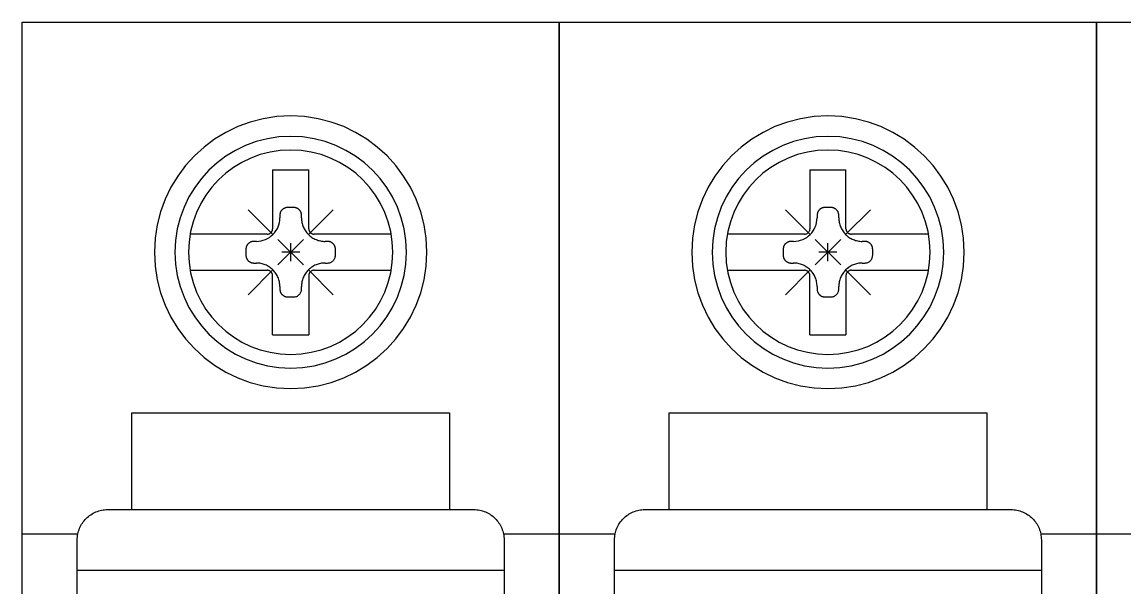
# Model space of a CAD drawing. Header units: millimetres. Extents: x 11116 to 13202, y 85802 to 88728.
# Drawn here: x 12200.18 to 12237.08, y 87220.24 to 87239.16 of the extents above; entities that cross this region are included whole.
import ezdxf

# ---------------------------------------------------------------- set-up
doc = ezdxf.new("R2010")
doc.units = ezdxf.units.MM
doc.styles.add('hwBorder', font='Cambria.ttf')

# ---------------------------------------------------------------- blocks, each defined once
blk = doc.blocks.new('*U2')
for points in [[(340.151, 40.711), (340.151, 120.193), (358.123, 120.193), (358.123, 40.711), (340.151, 40.711)], [(358.123, 40.711), (358.123, 120.193), (376.095, 120.193), (376.095, 40.711), (358.123, 40.711)], [(376.095, 40.711), (376.095, 120.193), (394.067, 120.193), (394.067, 40.711), (376.095, 40.711)], [(353.694, 112.497), (353.694, 112.497), (353.67, 112.963), (353.601, 113.416), (353.489, 113.853), (353.336, 114.271), (353.144, 114.669), (352.915, 115.045), (352.653, 115.396), (352.359, 115.719), (352.035, 116.014), (351.685, 116.276), (351.309, 116.504), (350.911, 116.696), (350.492, 116.849), (350.056, 116.961), (349.603, 117.03), (349.137, 117.054), (349.137, 117.054), (348.671, 117.03), (348.219, 116.961), (347.782, 116.849), (347.364, 116.696), (346.965, 116.504), (346.59, 116.276), (346.239, 116.014), (345.916, 115.719), (345.621, 115.396), (345.359, 115.045), (345.131, 114.67), (344.939, 114.271), (344.786, 113.853), (344.674, 113.416), (344.604, 112.964), (344.581, 112.498), (344.581, 112.498), (344.604, 112.032), (344.673, 111.579), (344.786, 111.143), (344.939, 110.724), (345.131, 110.326), (345.359, 109.95), (345.621, 109.6), (345.915, 109.276), (346.239, 108.982), (346.59, 108.72), (346.965, 108.491), (347.364, 108.299), (347.782, 108.146), (348.219, 108.034), (348.671, 107.965), (349.137, 107.941), (349.137, 107.941), (349.603, 107.965), (350.055, 108.034), (350.492, 108.146), (350.911, 108.299), (351.309, 108.491), (351.685, 108.72), (352.035, 108.982), (352.359, 109.276), (352.653, 109.599), (352.915, 109.95), (353.144, 110.326), (353.336, 110.724), (353.489, 111.143), (353.601, 111.579), (353.67, 112.032), (353.694, 112.497)], [(371.666, 112.497), (371.666, 112.497), (371.642, 112.963), (371.573, 113.416), (371.461, 113.853), (371.308, 114.271), (371.116, 114.669), (370.887, 115.045), (370.625, 115.396), (370.331, 115.719), (370.007, 116.014), (369.657, 116.276), (369.281, 116.504), (368.883, 116.696), (368.464, 116.849), (368.028, 116.961), (367.575, 117.03), (367.109, 117.054), (367.109, 117.054), (366.643, 117.03), (366.191, 116.961), (365.754, 116.849), (365.336, 116.696), (364.937, 116.504), (364.562, 116.276), (364.211, 116.014), (363.888, 115.719), (363.593, 115.396), (363.331, 115.045), (363.103, 114.67), (362.911, 114.271), (362.758, 113.853), (362.646, 113.416), (362.576, 112.964), (362.553, 112.498), (362.553, 112.498), (362.576, 112.032), (362.645, 111.579), (362.758, 111.143), (362.911, 110.724), (363.103, 110.326), (363.331, 109.95), (363.593, 109.6), (363.887, 109.276), (364.211, 108.982), (364.562, 108.72), (364.937, 108.491), (365.336, 108.299), (365.754, 108.146), (366.191, 108.034), (366.643, 107.965), (367.109, 107.941), (367.109, 107.941), (367.575, 107.965), (368.027, 108.034), (368.464, 108.146), (368.883, 108.299), (369.281, 108.491), (369.657, 108.72), (370.007, 108.982), (370.331, 109.276), (370.625, 109.599), (370.887, 109.95), (371.116, 110.326), (371.308, 110.724), (371.461, 111.143), (371.573, 111.579), (371.642, 112.032), (371.666, 112.497)], [(353.01, 112.497), (353.01, 112.497), (352.99, 112.894), (352.931, 113.278), (352.836, 113.649), (352.706, 114.005), (352.543, 114.344), (352.349, 114.663), (352.126, 114.961), (351.876, 115.236), (351.601, 115.486), (351.302, 115.709), (350.983, 115.903), (350.645, 116.066), (350.289, 116.196), (349.918, 116.292), (349.533, 116.35), (349.137, 116.37), (349.137, 116.37), (348.741, 116.35), (348.357, 116.292), (347.986, 116.196), (347.63, 116.066), (347.291, 115.903), (346.972, 115.709), (346.674, 115.486), (346.399, 115.236), (346.149, 114.961), (345.926, 114.663), (345.732, 114.344), (345.569, 114.005), (345.438, 113.649), (345.343, 113.278), (345.284, 112.894), (345.265, 112.497), (345.265, 112.497), (345.284, 112.102), (345.343, 111.717), (345.438, 111.346), (345.569, 110.99), (345.732, 110.652), (345.926, 110.332), (346.149, 110.034), (346.399, 109.759), (346.674, 109.509), (346.972, 109.286), (347.291, 109.092), (347.63, 108.929), (347.986, 108.799), (348.357, 108.703), (348.741, 108.645), (349.137, 108.625), (349.137, 108.625), (349.533, 108.645), (349.918, 108.703), (350.289, 108.799), (350.645, 108.929), (350.983, 109.092), (351.302, 109.286), (351.601, 109.509), (351.876, 109.759), (352.126, 110.034), (352.349, 110.332), (352.543, 110.652), (352.706, 110.99), (352.836, 111.346), (352.931, 111.717), (352.99, 112.102), (353.01, 112.497)], [(370.982, 112.497), (370.982, 112.497), (370.962, 112.894), (370.903, 113.278), (370.808, 113.649), (370.678, 114.005), (370.515, 114.344), (370.321, 114.663), (370.098, 114.961), (369.848, 115.236), (369.573, 115.486), (369.274, 115.709), (368.955, 115.903), (368.617, 116.066), (368.261, 116.196), (367.89, 116.292), (367.505, 116.35), (367.109, 116.37), (367.109, 116.37), (366.713, 116.35), (366.329, 116.292), (365.958, 116.196), (365.602, 116.066), (365.263, 115.903), (364.944, 115.709), (364.646, 115.486), (364.371, 115.236), (364.121, 114.961), (363.898, 114.663), (363.704, 114.344), (363.541, 114.005), (363.41, 113.649), (363.315, 113.278), (363.256, 112.894), (363.237, 112.497), (363.237, 112.497), (363.256, 112.102), (363.315, 111.717), (363.41, 111.346), (363.541, 110.99), (363.704, 110.652), (363.898, 110.332), (364.121, 110.034), (364.371, 109.759), (364.646, 109.509), (364.944, 109.286), (365.263, 109.092), (365.602, 108.929), (365.958, 108.799), (366.329, 108.703), (366.713, 108.645), (367.109, 108.625), (367.109, 108.625), (367.505, 108.645), (367.89, 108.703), (368.261, 108.799), (368.617, 108.929), (368.955, 109.092), (369.274, 109.286), (369.573, 109.509), (369.848, 109.759), (370.098, 110.034), (370.321, 110.332), (370.515, 110.652), (370.678, 110.99), (370.808, 111.346), (370.903, 111.717), (370.962, 112.102), (370.982, 112.497)], [(352.555, 112.497), (352.555, 112.497), (352.537, 112.847), (352.485, 113.186), (352.401, 113.514), (352.286, 113.828), (352.142, 114.127), (351.971, 114.408), (351.774, 114.671), (351.554, 114.914), (351.311, 115.135), (351.048, 115.331), (350.766, 115.502), (350.467, 115.646), (350.153, 115.761), (349.826, 115.845), (349.487, 115.897), (349.137, 115.915), (349.137, 115.915), (348.788, 115.897), (348.448, 115.845), (348.121, 115.761), (347.807, 115.646), (347.508, 115.502), (347.227, 115.331), (346.963, 115.135), (346.721, 114.914), (346.5, 114.671), (346.304, 114.408), (346.132, 114.127), (345.989, 113.828), (345.874, 113.514), (345.79, 113.186), (345.738, 112.847), (345.72, 112.497), (345.72, 112.497), (345.738, 112.148), (345.79, 111.809), (345.874, 111.481), (345.989, 111.167), (346.132, 110.869), (346.304, 110.587), (346.5, 110.324), (346.721, 110.081), (346.963, 109.861), (347.227, 109.664), (347.508, 109.493), (347.807, 109.349), (348.121, 109.234), (348.448, 109.15), (348.788, 109.098), (349.137, 109.08), (349.137, 109.08), (349.487, 109.098), (349.826, 109.15), (350.153, 109.234), (350.467, 109.349), (350.766, 109.493), (351.048, 109.664), (351.311, 109.861), (351.554, 110.081), (351.774, 110.324), (351.971, 110.587), (352.142, 110.869), (352.286, 111.167), (352.401, 111.481), (352.485, 111.809), (352.537, 112.148), (352.555, 112.497)], [(370.527, 112.497), (370.527, 112.497), (370.509, 112.847), (370.457, 113.186), (370.373, 113.514), (370.258, 113.828), (370.114, 114.127), (369.943, 114.408), (369.746, 114.671), (369.526, 114.914), (369.283, 115.135), (369.02, 115.331), (368.738, 115.502), (368.439, 115.646), (368.125, 115.761), (367.798, 115.845), (367.459, 115.897), (367.109, 115.915), (367.109, 115.915), (366.76, 115.897), (366.42, 115.845), (366.093, 115.761), (365.779, 115.646), (365.48, 115.502), (365.199, 115.331), (364.935, 115.135), (364.693, 114.914), (364.472, 114.671), (364.276, 114.408), (364.104, 114.127), (363.961, 113.828), (363.846, 113.514), (363.762, 113.186), (363.71, 112.847), (363.692, 112.497), (363.692, 112.497), (363.71, 112.148), (363.762, 111.809), (363.846, 111.481), (363.961, 111.167), (364.104, 110.869), (364.276, 110.587), (364.472, 110.324), (364.693, 110.081), (364.935, 109.861), (365.199, 109.664), (365.48, 109.493), (365.779, 109.349), (366.093, 109.234), (366.42, 109.15), (366.76, 109.098), (367.109, 109.08), (367.109, 109.08), (367.459, 109.098), (367.798, 109.15), (368.125, 109.234), (368.439, 109.349), (368.738, 109.493), (369.02, 109.664), (369.283, 109.861), (369.526, 110.081), (369.746, 110.324), (369.943, 110.587), (370.114, 110.869), (370.258, 111.167), (370.373, 111.481), (370.457, 111.809), (370.509, 112.148), (370.527, 112.497)], [(348.534, 115.255), (348.534, 113.283)], [(348.534, 115.255), (349.741, 115.255)], [(349.741, 113.283), (349.741, 115.255)], [(366.506, 115.255), (367.713, 115.255)], [(366.506, 115.255), (366.506, 113.283)], [(367.713, 113.283), (367.713, 115.255)], [(347.715, 113.92), (348.534, 113.101)], [(347.988, 112.86), (347.988, 112.86), (348.068, 112.864), (348.147, 112.876), (348.222, 112.895), (348.294, 112.922), (348.363, 112.955), (348.428, 112.994), (348.489, 113.04), (348.545, 113.09), (348.595, 113.146), (348.641, 113.207), (348.68, 113.272), (348.713, 113.341), (348.74, 113.413), (348.759, 113.488), (348.771, 113.567), (348.775, 113.647)], [(349.038, 113.994), (349.038, 113.994), (349.025, 113.994), (349.012, 113.993), (348.999, 113.991), (348.986, 113.989), (348.974, 113.986), (348.961, 113.983), (348.949, 113.979), (348.937, 113.974), (348.926, 113.969), (348.914, 113.963), (348.903, 113.957), (348.892, 113.95), (348.882, 113.943), (348.871, 113.935), (348.862, 113.926), (348.852, 113.917), (348.852, 113.917), (348.843, 113.908), (348.835, 113.898), (348.827, 113.888), (348.819, 113.877), (348.812, 113.867), (348.806, 113.855), (348.8, 113.844), (348.795, 113.832), (348.79, 113.82), (348.787, 113.808), (348.783, 113.796), (348.78, 113.783), (348.778, 113.77), (348.777, 113.758), (348.776, 113.745), (348.775, 113.732)], [(348.775, 113.732), (348.775, 113.647)], [(349.237, 113.994), (349.038, 113.994)], [(349.499, 113.732), (349.499, 113.732), (349.499, 113.745), (349.498, 113.758), (349.496, 113.77), (349.494, 113.783), (349.491, 113.796), (349.488, 113.808), (349.484, 113.82), (349.479, 113.832), (349.474, 113.844), (349.468, 113.855), (349.462, 113.867), (349.455, 113.877), (349.448, 113.888), (349.44, 113.898), (349.431, 113.908), (349.423, 113.917), (349.423, 113.917), (349.413, 113.926), (349.403, 113.935), (349.393, 113.943), (349.383, 113.95), (349.372, 113.957), (349.36, 113.963), (349.349, 113.969), (349.337, 113.974), (349.325, 113.979), (349.313, 113.983), (349.301, 113.986), (349.288, 113.989), (349.276, 113.991), (349.263, 113.993), (349.25, 113.994), (349.237, 113.994)], [(349.499, 113.647), (349.499, 113.732)], [(349.499, 113.647), (349.499, 113.647), (349.5, 113.608), (349.503, 113.569), (349.508, 113.531), (349.515, 113.493), (349.523, 113.455), (349.533, 113.418), (349.545, 113.382), (349.559, 113.346), (349.575, 113.311), (349.592, 113.276), (349.611, 113.243), (349.632, 113.21), (349.654, 113.179), (349.678, 113.148), (349.703, 113.119), (349.73, 113.09), (349.73, 113.09), (349.758, 113.063), (349.788, 113.038), (349.818, 113.014), (349.85, 112.992), (349.882, 112.971), (349.916, 112.953), (349.95, 112.935), (349.985, 112.92), (350.021, 112.906), (350.058, 112.894), (350.095, 112.884), (350.132, 112.875), (350.17, 112.868), (350.209, 112.864), (350.248, 112.861), (350.287, 112.86)], [(349.741, 113.101), (350.56, 113.92)], [(365.687, 113.92), (366.506, 113.101)], [(365.96, 112.86), (365.96, 112.86), (366.04, 112.864), (366.119, 112.876), (366.194, 112.895), (366.266, 112.922), (366.335, 112.955), (366.4, 112.994), (366.461, 113.04), (366.517, 113.09), (366.567, 113.146), (366.613, 113.207), (366.652, 113.272), (366.685, 113.341), (366.712, 113.413), (366.731, 113.488), (366.743, 113.567), (366.747, 113.647)], [(367.01, 113.994), (367.01, 113.994), (366.997, 113.994), (366.984, 113.993), (366.971, 113.991), (366.958, 113.989), (366.946, 113.986), (366.933, 113.983), (366.921, 113.979), (366.909, 113.974), (366.898, 113.969), (366.886, 113.963), (366.875, 113.957), (366.864, 113.95), (366.854, 113.943), (366.843, 113.935), (366.834, 113.926), (366.824, 113.917), (366.824, 113.917), (366.815, 113.908), (366.807, 113.898), (366.799, 113.888), (366.791, 113.877), (366.784, 113.867), (366.778, 113.855), (366.772, 113.844), (366.767, 113.832), (366.762, 113.82), (366.759, 113.808), (366.755, 113.796), (366.752, 113.783), (366.75, 113.77), (366.749, 113.758), (366.748, 113.745), (366.747, 113.732)], [(366.747, 113.732), (366.747, 113.647)], [(367.209, 113.994), (367.01, 113.994)], [(367.471, 113.732), (367.471, 113.732), (367.471, 113.745), (367.47, 113.758), (367.468, 113.77), (367.466, 113.783), (367.463, 113.796), (367.46, 113.808), (367.456, 113.82), (367.451, 113.832), (367.446, 113.844), (367.44, 113.855), (367.434, 113.867), (367.427, 113.877), (367.42, 113.888), (367.412, 113.898), (367.403, 113.908), (367.395, 113.917), (367.395, 113.917), (367.385, 113.926), (367.375, 113.935), (367.365, 113.943), (367.355, 113.95), (367.344, 113.957), (367.332, 113.963), (367.321, 113.969), (367.309, 113.974), (367.297, 113.979), (367.285, 113.983), (367.273, 113.986), (367.26, 113.989), (367.248, 113.991), (367.235, 113.993), (367.222, 113.994), (367.209, 113.994)], [(367.471, 113.647), (367.471, 113.732)], [(367.471, 113.647), (367.471, 113.647), (367.472, 113.608), (367.475, 113.569), (367.48, 113.531), (367.487, 113.493), (367.495, 113.455), (367.505, 113.418), (367.517, 113.382), (367.531, 113.346), (367.547, 113.311), (367.564, 113.276), (367.583, 113.243), (367.604, 113.21), (367.626, 113.179), (367.65, 113.148), (367.675, 113.119), (367.702, 113.09), (367.702, 113.09), (367.73, 113.063), (367.76, 113.038), (367.79, 113.014), (367.822, 112.992), (367.854, 112.971), (367.888, 112.953), (367.922, 112.935), (367.957, 112.92), (367.993, 112.906), (368.03, 112.894), (368.067, 112.884), (368.104, 112.875), (368.142, 112.868), (368.181, 112.864), (368.22, 112.861), (368.259, 112.86)], [(367.713, 113.101), (368.532, 113.92)], [(348.352, 113.101), (348.352, 113.101), (348.37, 113.102), (348.388, 113.105), (348.406, 113.109), (348.423, 113.116), (348.438, 113.123), (348.453, 113.132), (348.467, 113.143), (348.481, 113.155), (348.492, 113.168), (348.503, 113.182), (348.512, 113.197), (348.52, 113.213), (348.526, 113.229), (348.53, 113.247), (348.533, 113.265), (348.534, 113.283)], [(349.741, 113.283), (349.741, 113.283), (349.741, 113.274), (349.741, 113.265), (349.742, 113.257), (349.744, 113.248), (349.746, 113.239), (349.748, 113.23), (349.751, 113.222), (349.754, 113.214), (349.758, 113.206), (349.762, 113.198), (349.766, 113.19), (349.771, 113.182), (349.776, 113.175), (349.782, 113.168), (349.788, 113.161), (349.794, 113.155), (349.794, 113.155), (349.8, 113.148), (349.807, 113.143), (349.814, 113.137), (349.822, 113.132), (349.829, 113.127), (349.837, 113.123), (349.845, 113.119), (349.853, 113.115), (349.861, 113.112), (349.87, 113.109), (349.878, 113.107), (349.887, 113.105), (349.896, 113.103), (349.905, 113.102), (349.914, 113.101), (349.923, 113.101)], [(366.324, 113.101), (366.324, 113.101), (366.342, 113.102), (366.36, 113.105), (366.378, 113.109), (366.395, 113.116), (366.41, 113.123), (366.425, 113.132), (366.439, 113.143), (366.453, 113.155), (366.464, 113.168), (366.475, 113.182), (366.484, 113.197), (366.492, 113.213), (366.498, 113.229), (366.502, 113.247), (366.505, 113.265), (366.506, 113.283)], [(367.713, 113.283), (367.713, 113.283), (367.713, 113.274), (367.713, 113.265), (367.714, 113.257), (367.716, 113.248), (367.718, 113.239), (367.72, 113.23), (367.723, 113.222), (367.726, 113.214), (367.73, 113.206), (367.734, 113.198), (367.738, 113.19), (367.743, 113.182), (367.748, 113.175), (367.754, 113.168), (367.76, 113.161), (367.766, 113.155), (367.766, 113.155), (367.772, 113.148), (367.779, 113.143), (367.786, 113.137), (367.794, 113.132), (367.801, 113.127), (367.809, 113.123), (367.817, 113.119), (367.825, 113.115), (367.833, 113.112), (367.842, 113.109), (367.85, 113.107), (367.859, 113.105), (367.868, 113.103), (367.877, 113.102), (367.886, 113.101), (367.895, 113.101)], [(348.352, 113.101), (345.774, 113.101)], [(348.711, 112.924), (349.564, 112.071)], [(348.711, 112.071), (349.564, 112.924)], [(352.501, 113.101), (349.923, 113.101)], [(366.324, 113.101), (363.746, 113.101)], [(366.683, 112.071), (367.536, 112.924)], [(366.683, 112.924), (367.536, 112.071)], [(370.473, 113.101), (367.895, 113.101)], [(347.903, 112.86), (347.903, 112.86), (347.89, 112.859), (347.877, 112.858), (347.864, 112.857), (347.852, 112.855), (347.839, 112.852), (347.827, 112.848), (347.815, 112.845), (347.803, 112.84), (347.791, 112.835), (347.779, 112.829), (347.768, 112.823), (347.758, 112.816), (347.747, 112.808), (347.737, 112.8), (347.727, 112.792), (347.718, 112.783), (347.718, 112.783), (347.709, 112.773), (347.7, 112.764), (347.692, 112.754), (347.685, 112.743), (347.678, 112.732), (347.672, 112.721), (347.666, 112.71), (347.661, 112.698), (347.656, 112.686), (347.652, 112.674), (347.649, 112.661), (347.646, 112.649), (347.644, 112.636), (347.642, 112.623), (347.641, 112.61), (347.641, 112.597)], [(347.641, 112.597), (347.641, 112.398)], [(347.988, 112.86), (347.903, 112.86)], [(349.137, 112.196), (349.137, 112.799)], [(350.371, 112.86), (350.287, 112.86)], [(350.634, 112.597), (350.634, 112.597), (350.633, 112.61), (350.633, 112.623), (350.631, 112.636), (350.629, 112.649), (350.626, 112.661), (350.622, 112.674), (350.618, 112.686), (350.614, 112.698), (350.609, 112.71), (350.603, 112.721), (350.597, 112.732), (350.59, 112.743), (350.582, 112.754), (350.574, 112.764), (350.566, 112.773), (350.557, 112.783), (350.557, 112.783), (350.548, 112.792), (350.538, 112.8), (350.527, 112.808), (350.517, 112.816), (350.506, 112.823), (350.495, 112.829), (350.483, 112.835), (350.472, 112.84), (350.46, 112.845), (350.448, 112.848), (350.435, 112.852), (350.423, 112.855), (350.41, 112.857), (350.397, 112.858), (350.384, 112.859), (350.371, 112.86)], [(350.634, 112.398), (350.634, 112.597)], [(365.875, 112.86), (365.875, 112.86), (365.862, 112.859), (365.849, 112.858), (365.836, 112.857), (365.824, 112.855), (365.811, 112.852), (365.799, 112.848), (365.787, 112.845), (365.775, 112.84), (365.763, 112.835), (365.751, 112.829), (365.74, 112.823), (365.73, 112.816), (365.719, 112.808), (365.709, 112.8), (365.699, 112.792), (365.69, 112.783), (365.69, 112.783), (365.681, 112.773), (365.672, 112.764), (365.664, 112.754), (365.657, 112.743), (365.65, 112.732), (365.644, 112.721), (365.638, 112.71), (365.633, 112.698), (365.628, 112.686), (365.624, 112.674), (365.621, 112.661), (365.618, 112.649), (365.616, 112.636), (365.614, 112.623), (365.613, 112.61), (365.613, 112.597)], [(365.613, 112.597), (365.613, 112.398)], [(365.96, 112.86), (365.875, 112.86)], [(367.109, 112.196), (367.109, 112.799)], [(368.343, 112.86), (368.259, 112.86)], [(368.606, 112.597), (368.606, 112.597), (368.605, 112.61), (368.605, 112.623), (368.603, 112.636), (368.601, 112.649), (368.598, 112.661), (368.594, 112.674), (368.59, 112.686), (368.586, 112.698), (368.581, 112.71), (368.575, 112.721), (368.569, 112.732), (368.562, 112.743), (368.554, 112.754), (368.546, 112.764), (368.538, 112.773), (368.529, 112.783), (368.529, 112.783), (368.52, 112.792), (368.51, 112.8), (368.499, 112.808), (368.489, 112.816), (368.478, 112.823), (368.467, 112.829), (368.455, 112.835), (368.444, 112.84), (368.432, 112.845), (368.42, 112.848), (368.407, 112.852), (368.395, 112.855), (368.382, 112.857), (368.369, 112.858), (368.356, 112.859), (368.343, 112.86)], [(368.606, 112.398), (368.606, 112.597)], [(347.641, 112.398), (347.641, 112.398), (347.641, 112.385), (347.642, 112.372), (347.644, 112.359), (347.646, 112.346), (347.649, 112.334), (347.652, 112.322), (347.656, 112.31), (347.661, 112.297), (347.666, 112.286), (347.672, 112.274), (347.678, 112.263), (347.685, 112.252), (347.692, 112.242), (347.7, 112.232), (347.709, 112.222), (347.718, 112.212), (347.718, 112.212), (347.727, 112.203), (347.737, 112.195), (347.747, 112.187), (347.758, 112.18), (347.768, 112.173), (347.779, 112.166), (347.791, 112.161), (347.803, 112.155), (347.815, 112.151), (347.827, 112.147), (347.839, 112.144), (347.852, 112.141), (347.864, 112.138), (347.877, 112.137), (347.89, 112.136), (347.903, 112.135)], [(349.439, 112.498), (348.836, 112.497)], [(350.371, 112.135), (350.371, 112.135), (350.398, 112.137), (350.424, 112.141), (350.449, 112.147), (350.474, 112.156), (350.496, 112.167), (350.518, 112.18), (350.538, 112.195), (350.557, 112.212), (350.574, 112.231), (350.589, 112.251), (350.602, 112.273), (350.613, 112.296), (350.622, 112.32), (350.629, 112.345), (350.632, 112.371), (350.634, 112.398)], [(365.613, 112.398), (365.613, 112.398), (365.613, 112.385), (365.614, 112.372), (365.616, 112.359), (365.618, 112.346), (365.621, 112.334), (365.624, 112.322), (365.628, 112.31), (365.633, 112.297), (365.638, 112.286), (365.644, 112.274), (365.65, 112.263), (365.657, 112.252), (365.664, 112.242), (365.672, 112.232), (365.681, 112.222), (365.69, 112.212), (365.69, 112.212), (365.699, 112.203), (365.709, 112.195), (365.719, 112.187), (365.73, 112.18), (365.74, 112.173), (365.751, 112.166), (365.763, 112.161), (365.775, 112.155), (365.787, 112.151), (365.799, 112.147), (365.811, 112.144), (365.824, 112.141), (365.836, 112.138), (365.849, 112.137), (365.862, 112.136), (365.875, 112.135)], [(367.411, 112.498), (366.808, 112.497)], [(368.343, 112.135), (368.343, 112.135), (368.37, 112.137), (368.396, 112.141), (368.421, 112.147), (368.446, 112.156), (368.468, 112.167), (368.49, 112.18), (368.51, 112.195), (368.529, 112.212), (368.546, 112.231), (368.561, 112.251), (368.574, 112.273), (368.585, 112.296), (368.594, 112.32), (368.601, 112.345), (368.604, 112.371), (368.606, 112.398)], [(345.774, 111.894), (348.352, 111.894)], [(347.715, 111.075), (348.534, 111.894)], [(347.903, 112.135), (347.988, 112.135)], [(348.775, 111.348), (348.775, 111.348), (348.774, 111.387), (348.771, 111.426), (348.767, 111.465), (348.76, 111.502), (348.751, 111.54), (348.741, 111.577), (348.729, 111.614), (348.715, 111.649), (348.7, 111.685), (348.682, 111.719), (348.664, 111.752), (348.643, 111.785), (348.621, 111.817), (348.597, 111.847), (348.572, 111.877), (348.545, 111.905), (348.545, 111.905), (348.516, 111.932), (348.487, 111.957), (348.456, 111.981), (348.425, 112.003), (348.392, 112.024), (348.359, 112.043), (348.324, 112.06), (348.289, 112.075), (348.253, 112.089), (348.217, 112.101), (348.18, 112.112), (348.142, 112.12), (348.104, 112.127), (348.066, 112.132), (348.027, 112.134), (347.988, 112.135)], [(348.534, 111.712), (348.534, 111.712), (348.534, 111.721), (348.533, 111.73), (348.532, 111.739), (348.53, 111.747), (348.528, 111.756), (348.526, 111.765), (348.523, 111.773), (348.52, 111.781), (348.516, 111.79), (348.512, 111.798), (348.508, 111.805), (348.503, 111.813), (348.498, 111.82), (348.493, 111.827), (348.487, 111.834), (348.481, 111.841), (348.481, 111.841), (348.474, 111.847), (348.467, 111.853), (348.46, 111.858), (348.453, 111.863), (348.445, 111.868), (348.437, 111.873), (348.429, 111.877), (348.421, 111.88), (348.413, 111.883), (348.405, 111.886), (348.396, 111.889), (348.387, 111.89), (348.378, 111.892), (348.37, 111.893), (348.361, 111.894), (348.352, 111.894)], [(350.287, 112.135), (350.287, 112.135), (350.248, 112.134), (350.209, 112.132), (350.17, 112.127), (350.132, 112.12), (350.095, 112.112), (350.058, 112.101), (350.021, 112.089), (349.985, 112.075), (349.95, 112.06), (349.916, 112.043), (349.882, 112.024), (349.85, 112.003), (349.818, 111.981), (349.788, 111.957), (349.758, 111.932), (349.73, 111.905), (349.73, 111.905), (349.703, 111.877), (349.678, 111.847), (349.654, 111.817), (349.632, 111.785), (349.611, 111.752), (349.592, 111.719), (349.575, 111.685), (349.559, 111.649), (349.545, 111.614), (349.533, 111.577), (349.523, 111.54), (349.515, 111.502), (349.508, 111.465), (349.503, 111.426), (349.5, 111.387), (349.499, 111.348)], [(349.923, 111.894), (349.923, 111.894), (349.914, 111.894), (349.905, 111.893), (349.896, 111.892), (349.887, 111.89), (349.878, 111.889), (349.87, 111.886), (349.861, 111.883), (349.853, 111.88), (349.845, 111.877), (349.837, 111.873), (349.829, 111.868), (349.822, 111.863), (349.814, 111.858), (349.807, 111.853), (349.8, 111.847), (349.794, 111.841), (349.794, 111.841), (349.788, 111.834), (349.782, 111.827), (349.776, 111.82), (349.771, 111.813), (349.766, 111.805), (349.762, 111.798), (349.758, 111.79), (349.754, 111.781), (349.751, 111.773), (349.748, 111.765), (349.746, 111.756), (349.744, 111.747), (349.742, 111.739), (349.741, 111.73), (349.741, 111.721), (349.741, 111.712)], [(349.741, 111.894), (350.56, 111.075)], [(349.923, 111.894), (352.501, 111.894)], [(350.287, 112.135), (350.371, 112.135)], [(363.746, 111.894), (366.324, 111.894)], [(365.687, 111.075), (366.506, 111.894)], [(365.875, 112.135), (365.96, 112.135)], [(366.747, 111.348), (366.747, 111.348), (366.746, 111.387), (366.743, 111.426), (366.739, 111.465), (366.732, 111.502), (366.723, 111.54), (366.713, 111.577), (366.701, 111.614), (366.687, 111.649), (366.672, 111.685), (366.654, 111.719), (366.636, 111.752), (366.615, 111.785), (366.593, 111.817), (366.569, 111.847), (366.544, 111.877), (366.517, 111.905), (366.517, 111.905), (366.488, 111.932), (366.459, 111.957), (366.428, 111.981), (366.397, 112.003), (366.364, 112.024), (366.331, 112.043), (366.296, 112.06), (366.261, 112.075), (366.225, 112.089), (366.189, 112.101), (366.152, 112.112), (366.114, 112.12), (366.076, 112.127), (366.038, 112.132), (365.999, 112.134), (365.96, 112.135)], [(366.506, 111.712), (366.506, 111.712), (366.506, 111.721), (366.505, 111.73), (366.504, 111.739), (366.502, 111.747), (366.5, 111.756), (366.498, 111.765), (366.495, 111.773), (366.492, 111.781), (366.488, 111.79), (366.484, 111.798), (366.48, 111.805), (366.475, 111.813), (366.47, 111.82), (366.465, 111.827), (366.459, 111.834), (366.453, 111.841), (366.453, 111.841), (366.446, 111.847), (366.439, 111.853), (366.432, 111.858), (366.425, 111.863), (366.417, 111.868), (366.409, 111.873), (366.401, 111.877), (366.393, 111.88), (366.385, 111.883), (366.377, 111.886), (366.368, 111.889), (366.359, 111.89), (366.35, 111.892), (366.342, 111.893), (366.333, 111.894), (366.324, 111.894)], [(368.259, 112.135), (368.259, 112.135), (368.22, 112.134), (368.181, 112.132), (368.142, 112.127), (368.104, 112.12), (368.067, 112.112), (368.03, 112.101), (367.993, 112.089), (367.957, 112.075), (367.922, 112.06), (367.888, 112.043), (367.854, 112.024), (367.822, 112.003), (367.79, 111.981), (367.76, 111.957), (367.73, 111.932), (367.702, 111.905), (367.702, 111.905), (367.675, 111.877), (367.65, 111.847), (367.626, 111.817), (367.604, 111.785), (367.583, 111.752), (367.564, 111.719), (367.547, 111.685), (367.531, 111.649), (367.517, 111.614), (367.505, 111.577), (367.495, 111.54), (367.487, 111.502), (367.48, 111.465), (367.475, 111.426), (367.472, 111.387), (367.471, 111.348)], [(367.713, 111.894), (368.532, 111.075)], [(367.895, 111.894), (367.895, 111.894), (367.886, 111.894), (367.877, 111.893), (367.868, 111.892), (367.859, 111.89), (367.85, 111.889), (367.842, 111.886), (367.833, 111.883), (367.825, 111.88), (367.817, 111.877), (367.809, 111.873), (367.801, 111.868), (367.794, 111.863), (367.786, 111.858), (367.779, 111.853), (367.772, 111.847), (367.766, 111.841), (367.766, 111.841), (367.76, 111.834), (367.754, 111.827), (367.748, 111.82), (367.743, 111.813), (367.738, 111.805), (367.734, 111.798), (367.73, 111.79), (367.726, 111.781), (367.723, 111.773), (367.72, 111.765), (367.718, 111.756), (367.716, 111.747), (367.714, 111.739), (367.713, 111.73), (367.713, 111.721), (367.713, 111.712)], [(367.895, 111.894), (370.473, 111.894)], [(368.259, 112.135), (368.343, 112.135)], [(348.534, 109.74), (348.534, 111.712)], [(349.741, 111.712), (349.741, 109.74)], [(366.506, 109.74), (366.506, 111.712)], [(367.713, 111.712), (367.713, 109.74)], [(348.775, 111.348), (348.775, 111.263)], [(348.775, 111.263), (348.775, 111.263), (348.776, 111.25), (348.777, 111.237), (348.778, 111.225), (348.78, 111.212), (348.783, 111.2), (348.787, 111.187), (348.79, 111.175), (348.795, 111.163), (348.8, 111.151), (348.806, 111.14), (348.812, 111.129), (348.819, 111.118), (348.827, 111.107), (348.835, 111.097), (348.843, 111.087), (348.852, 111.078), (348.852, 111.078), (348.862, 111.069), (348.871, 111.06), (348.882, 111.053), (348.892, 111.045), (348.903, 111.038), (348.914, 111.032), (348.926, 111.026), (348.937, 111.021), (348.949, 111.016), (348.961, 111.012), (348.974, 111.009), (348.986, 111.006), (348.999, 111.004), (349.012, 111.002), (349.025, 111.001), (349.038, 111.001)], [(349.237, 111.001), (349.237, 111.001), (349.264, 111.002), (349.29, 111.006), (349.315, 111.013), (349.339, 111.022), (349.362, 111.033), (349.383, 111.046), (349.404, 111.061), (349.422, 111.078), (349.439, 111.097), (349.454, 111.117), (349.468, 111.138), (349.479, 111.161), (349.487, 111.185), (349.494, 111.211), (349.498, 111.237), (349.499, 111.263)], [(349.499, 111.263), (349.499, 111.348)], [(366.747, 111.348), (366.747, 111.263)], [(366.747, 111.263), (366.747, 111.263), (366.748, 111.25), (366.749, 111.237), (366.75, 111.225), (366.752, 111.212), (366.755, 111.2), (366.759, 111.187), (366.762, 111.175), (366.767, 111.163), (366.772, 111.151), (366.778, 111.14), (366.784, 111.129), (366.791, 111.118), (366.799, 111.107), (366.807, 111.097), (366.815, 111.087), (366.824, 111.078), (366.824, 111.078), (366.834, 111.069), (366.843, 111.06), (366.854, 111.053), (366.864, 111.045), (366.875, 111.038), (366.886, 111.032), (366.898, 111.026), (366.909, 111.021), (366.921, 111.016), (366.933, 111.012), (366.946, 111.009), (366.958, 111.006), (366.971, 111.004), (366.984, 111.002), (366.997, 111.001), (367.01, 111.001)], [(367.209, 111.001), (367.209, 111.001), (367.236, 111.002), (367.262, 111.006), (367.287, 111.013), (367.311, 111.022), (367.334, 111.033), (367.355, 111.046), (367.376, 111.061), (367.394, 111.078), (367.411, 111.097), (367.426, 111.117), (367.44, 111.138), (367.451, 111.161), (367.459, 111.185), (367.466, 111.211), (367.47, 111.237), (367.471, 111.263)], [(367.471, 111.263), (367.471, 111.348)], [(349.038, 111.001), (349.237, 111.001)], [(367.01, 111.001), (367.209, 111.001)], [(348.534, 109.74), (349.741, 109.74)], [(366.506, 109.74), (367.713, 109.74)], [(343.822, 103.891), (343.822, 107.131)], [(343.822, 107.131), (354.453, 107.131)], [(354.453, 107.131), (354.453, 103.891)], [(361.794, 107.131), (372.425, 107.131)], [(361.794, 103.891), (361.794, 107.131)], [(372.425, 107.131), (372.425, 103.891)], [(341.999, 100.854), (341.999, 102.879), (341.999, 102.879), (342, 102.929), (342.004, 102.979), (342.01, 103.028), (342.019, 103.077), (342.03, 103.126), (342.043, 103.173), (342.058, 103.22), (342.076, 103.266), (342.096, 103.312), (342.118, 103.356), (342.143, 103.399), (342.169, 103.441), (342.198, 103.481), (342.228, 103.521), (342.261, 103.558), (342.296, 103.595), (342.296, 103.595), (342.332, 103.629), (342.37, 103.662), (342.409, 103.693), (342.45, 103.721), (342.492, 103.748), (342.535, 103.772), (342.579, 103.794), (342.624, 103.814), (342.67, 103.832), (342.717, 103.848), (342.765, 103.861), (342.813, 103.872), (342.862, 103.88), (342.911, 103.886), (342.961, 103.89), (343.012, 103.891), (343.822, 103.891), (354.453, 103.891), (355.263, 103.891), (355.263, 103.891), (355.313, 103.89), (355.363, 103.886), (355.412, 103.88), (355.461, 103.872), (355.51, 103.861), (355.557, 103.848), (355.604, 103.832), (355.65, 103.814), (355.695, 103.794), (355.74, 103.772), (355.783, 103.748), (355.825, 103.721), (355.865, 103.693), (355.905, 103.662), (355.942, 103.629), (355.979, 103.595), (355.979, 103.595), (356.013, 103.558), (356.046, 103.521), (356.077, 103.481), (356.105, 103.441), (356.132, 103.399), (356.156, 103.356), (356.178, 103.312), (356.198, 103.266), (356.216, 103.22), (356.232, 103.173), (356.245, 103.126), (356.256, 103.077), (356.264, 103.028), (356.271, 102.979), (356.274, 102.929), (356.276, 102.879), (356.276, 100.854)], [(359.971, 100.854), (359.971, 102.879), (359.971, 102.879), (359.972, 102.929), (359.976, 102.979), (359.982, 103.028), (359.991, 103.077), (360.002, 103.126), (360.015, 103.173), (360.03, 103.22), (360.048, 103.266), (360.068, 103.312), (360.09, 103.356), (360.115, 103.399), (360.141, 103.441), (360.17, 103.481), (360.2, 103.521), (360.233, 103.558), (360.268, 103.595), (360.268, 103.595), (360.304, 103.629), (360.342, 103.662), (360.381, 103.693), (360.422, 103.721), (360.464, 103.748), (360.507, 103.772), (360.551, 103.794), (360.596, 103.814), (360.642, 103.832), (360.689, 103.848), (360.737, 103.861), (360.785, 103.872), (360.834, 103.88), (360.883, 103.886), (360.933, 103.89), (360.984, 103.891), (361.794, 103.891), (372.425, 103.891), (373.235, 103.891), (373.235, 103.891), (373.285, 103.89), (373.335, 103.886), (373.384, 103.88), (373.433, 103.872), (373.482, 103.861), (373.529, 103.848), (373.576, 103.832), (373.622, 103.814), (373.667, 103.794), (373.712, 103.772), (373.755, 103.748), (373.797, 103.721), (373.837, 103.693), (373.877, 103.662), (373.914, 103.629), (373.951, 103.595), (373.951, 103.595), (373.985, 103.558), (374.018, 103.521), (374.049, 103.481), (374.077, 103.441), (374.104, 103.399), (374.128, 103.356), (374.15, 103.312), (374.17, 103.266), (374.188, 103.22), (374.204, 103.173), (374.217, 103.126), (374.228, 103.077), (374.236, 103.028), (374.243, 102.979), (374.246, 102.929), (374.248, 102.879), (374.248, 100.854)], [(340.151, 103.081), (342.02, 103.081)], [(356.255, 103.081), (358.123, 103.081)], [(358.123, 103.081), (359.992, 103.081)], [(374.227, 103.081), (376.095, 103.081)], [(376.095, 103.081), (377.964, 103.081)], [(341.999, 101.866), (356.276, 101.866)], [(359.971, 101.866), (374.248, 101.866)]]:
    blk.add_lwpolyline(points)
at = {"color": 251, "ltscale": 5, "style": 'hwBorder', "flags": 8}
blk.add_attdef('NSX', (347.783, 82.208), '', height=1.5, dxfattribs=at)
at = {"ltscale": 5, "style": 'hwBorder', "flags": 8}
blk.add_attdef('RAITING', (342.771, 64.014), '', height=1.5, dxfattribs=at)

msp = doc.modelspace()

# ---------------------------------------------------------------- block references
msp.add_blockref('*U2', (11860.032, 87118.97))

doc.saveas('drawing.dxf')
